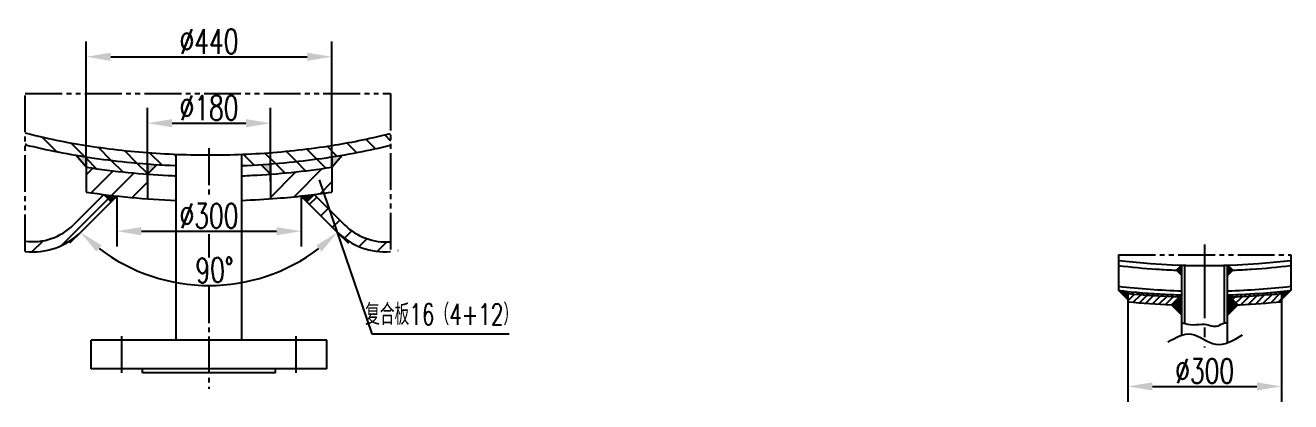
# Model space of a CAD drawing. Header units: millimetres. Extents: x -609 to 19506, y -219 to 17861.
# Drawn here: x 17035 to 19506, y 1815 to 2551 of the extents above; entities that cross this region are included whole.
import ezdxf
from ezdxf.enums import TextEntityAlignment as Align

# ---------------------------------------------------------------- set-up
doc = ezdxf.new("R2010")
doc.units = ezdxf.units.MM
doc.header["$LTSCALE"] = 120
doc.header["$PDMODE"] = 3
for name, pattern in [('CENT2', [0.82, 0.6, -0.07, 0.08, -0.07]), ('CENTER', [1.66, 1.2, -0.15, 0.16, -0.15]), ('PHAN2', [0.97, 0.6, -0.07, 0.08, -0.07, 0.08, -0.07])]:
    doc.linetypes.add(name, pattern=pattern)
for name, color, linetype in [('A', 2, 'Continuous'), ('B', 7, 'Continuous'), ('C', 1, 'CENTER'), ('C2', 1, 'CENT2'), ('D2', 4, 'PHAN2')]:
    doc.layers.add(name, color=color, linetype=linetype)
doc.styles.add('HZ', font='txt', dxfattribs={"width": 0.7, "bigfont": 'hztxt'})
doc.dimstyles.new('ISO-25', dxfattribs={"dimtxt": 2.5, "dimasz": 2.5, "dimexe": 1.25, "dimexo": 0.625, "dimtad": 1, "dimdsep": 46, "dimtxsty": 'Standard', "dimcen": 2.5, "dimadec": 0, "dimazin": 0, "dimtfac": 1, "dimtmove": 0, "dimatfit": 3, "dimfxl": 0, "dimarcsym": 0})
pattern_1 = [(135, (13442.835, 434.267), (-22.45064, -22.45064), [])]
pattern_2 = [(45, (13442.835, 434.267), (-22.45064, 22.45064), [])]

# ---------------------------------------------------------------- blocks, each defined once
blk = doc.blocks.new('*D101')
at = {"layer": 'B', "color": 0, "lineweight": -2}
for p, q in [((17143, 2147.1), (17121.3, 2125.4)), ((17643.9, 2147.1), (17665.6, 2125.4))]:
    blk.add_line(p, q, dxfattribs=at)
blk.add_arc((17393.5, 2397.5), 354.9, 232.7549, 307.2451, dxfattribs=at)
at = {"layer": 'B', "color": 0}
for points in [[(17173.4, 2109), (17183.9, 2121), (17142.5, 2146.6)], [(17603, 2121), (17613.5, 2109), (17644.4, 2146.6)]]:
    blk.add_solid(points, dxfattribs=at)
at = {"layer": 'Defpoints', "color": 0}
for p in [(17213.5, 2217.5), (17573.5, 2217.5), (17143, 2147.1), (17643.9, 2147.1), (17301.6, 2054.7)]:
    blk.add_point(p, dxfattribs=at)
at = {"layer": 'B', "color": 0, "insert": (17404.4, 2072.8), "char_height": 48, "attachment_point": 5, "rotation": 1.9303, "style": 'HZ'}
blk.add_mtext('90°', dxfattribs=at)
blk = doc.blocks.new('*D102')
at = {"layer": 'B', "color": 0, "lineweight": -2}
for p, q in [((17153.5, 2273.8), (17153.5, 2519.8)), ((17633.5, 2273.8), (17633.5, 2519.8)), ((17201.5, 2489.8), (17585.5, 2489.8))]:
    blk.add_line(p, q, dxfattribs=at)
at = {"layer": 'B', "color": 0}
for points in [[(17201.5, 2497.8), (17201.5, 2481.8), (17153.5, 2489.8)], [(17585.5, 2497.8), (17585.5, 2481.8), (17633.5, 2489.8)]]:
    blk.add_solid(points, dxfattribs=at)
at = {"layer": 'Defpoints', "color": 0}
for p in [(17633.5, 2489.8), (17153.5, 2273.8), (17633.5, 2273.8)]:
    blk.add_point(p, dxfattribs=at)
at = {"layer": 'B', "color": 0, "insert": (17393.5, 2519.8), "char_height": 48, "attachment_point": 5, "style": 'HZ'}
blk.add_mtext('%%C440', dxfattribs=at)
blk = doc.blocks.new('*D103')
at = {"layer": 'B', "color": 0, "lineweight": -2}
for p, q in [((17273.5, 2246.2), (17273.5, 2389.9)), ((17513.5, 2246.2), (17513.5, 2389.9)), ((17321.5, 2359.9), (17465.5, 2359.9))]:
    blk.add_line(p, q, dxfattribs=at)
at = {"layer": 'B', "color": 0}
for points in [[(17321.5, 2367.9), (17321.5, 2351.9), (17273.5, 2359.9)], [(17465.5, 2367.9), (17465.5, 2351.9), (17513.5, 2359.9)]]:
    blk.add_solid(points, dxfattribs=at)
at = {"layer": 'Defpoints', "color": 0}
for p in [(17513.5, 2359.9), (17273.5, 2246.2), (17513.5, 2246.2)]:
    blk.add_point(p, dxfattribs=at)
at = {"layer": 'B', "color": 0, "insert": (17393.5, 2389.9), "char_height": 48, "attachment_point": 5, "style": 'HZ'}
blk.add_mtext('%%C180', dxfattribs=at)
blk = doc.blocks.new('*D104')
at = {"layer": 'B', "color": 0, "lineweight": -2}
for p, q in [((17213.5, 2217.5), (17213.5, 2118.7)), ((17573.5, 2217.5), (17573.5, 2118.7)), ((17261.5, 2148.7), (17525.5, 2148.7))]:
    blk.add_line(p, q, dxfattribs=at)
at = {"layer": 'B', "color": 0}
for points in [[(17261.5, 2156.7), (17261.5, 2140.7), (17213.5, 2148.7)], [(17525.5, 2156.7), (17525.5, 2140.7), (17573.5, 2148.7)]]:
    blk.add_solid(points, dxfattribs=at)
at = {"layer": 'Defpoints', "color": 0}
for p in [(17213.5, 2217.5), (17573.5, 2217.5), (17573.5, 2148.7)]:
    blk.add_point(p, dxfattribs=at)
at = {"layer": 'B', "color": 0, "insert": (17393.5, 2178.7), "char_height": 48, "attachment_point": 5, "style": 'HZ'}
blk.add_mtext('%%C300', dxfattribs=at)
blk = doc.blocks.new('*D130')
at = {"layer": 'B', "color": 0, "lineweight": -2}
for p, q in [((19187.9, 2031), (19187.9, 1815.3)), ((19487.9, 2031), (19487.9, 1815.3)), ((19235.9, 1845.3), (19439.9, 1845.3))]:
    blk.add_line(p, q, dxfattribs=at)
at = {"layer": 'B', "color": 0}
for points in [[(19235.9, 1853.3), (19235.9, 1837.3), (19187.9, 1845.3)], [(19439.9, 1853.3), (19439.9, 1837.3), (19487.9, 1845.3)]]:
    blk.add_solid(points, dxfattribs=at)
at = {"layer": 'Defpoints', "color": 0}
for p in [(19187.9, 2031), (19487.9, 2031), (19487.9, 1845.3)]:
    blk.add_point(p, dxfattribs=at)
at = {"layer": 'B', "color": 0, "insert": (19337.9, 1875.3), "char_height": 48, "attachment_point": 5, "style": 'HZ'}
blk.add_mtext('%%C300', dxfattribs=at)

msp = doc.modelspace()

# ---------------------------------------------------------------- hatches: boundary and pattern name
at = {"layer": 'B'}
h = msp.add_hatch(dxfattribs=at)
h.set_pattern_fill('ANSI31', color=256, scale=10, angle=90, style=0)
h.set_pattern_definition(pattern_1)
edge = h.paths.add_edge_path()
edge.add_line((17329.466, 2277.051), (17329.466, 2299.068))
edge.add_spline(control_points=[(17329.466, 2299.068), (17296.644, 2300.394), (17263.989, 2302.74), (17187.493, 2310.686), (17144.028, 2317.177), (17082.692, 2329.267), (17063.686, 2333.451), (17034.752, 2340.818)], knot_values=[1.11687507, 1.11687507, 1.11687507, 1.11687507, 1.24114081, 1.24114081, 1.41179427, 1.41179427, 1.49020458, 1.49020458, 1.49020458, 1.49020458], degree=3, periodic=0)
edge.add_line((17034.752, 2340.818), (17034.752, 2317.875))
edge.add_spline(control_points=[(17034.752, 2317.875), (17055.555, 2312.709), (17076.794, 2307.995), (17145.013, 2294.583), (17193.305, 2287.6), (17271.226, 2280.171), (17300.284, 2278.214), (17329.466, 2277.051)], knot_values=[1.10986935, 1.10986935, 1.10986935, 1.10986935, 1.19614813, 1.19614813, 1.3823501, 1.3823501, 1.49130846, 1.49130846, 1.49130846, 1.49130846], degree=3, periodic=0)
edge = h.paths.add_edge_path()
edge.add_spline(control_points=[(17457.466, 2277.052), (17485.447, 2278.166), (17513.314, 2280.01), (17590.111, 2287.156), (17638.468, 2294.03), (17706.521, 2307.234), (17727.533, 2311.834), (17748.125, 2316.875)], knot_values=[1.65028259, 1.65028259, 1.65028259, 1.65028259, 1.75475403, 1.75475403, 1.940956, 1.940956, 2.02612431, 2.02612431, 2.02612431, 2.02612431], degree=3, periodic=0)
edge.add_line((17748.125, 2316.875), (17748.125, 2339.601))
edge.add_spline(control_points=[(17748.125, 2339.601), (17701.152, 2328.327), (17667.817, 2321.772), (17590.662, 2309.538), (17546.399, 2304.547), (17486.94, 2300.465), (17472.22, 2299.664), (17457.466, 2299.068)], knot_values=[1.65138801, 1.65138801, 1.65138801, 1.65138801, 1.78639049, 1.78639049, 1.95704395, 1.95704395, 2.01290169, 2.01290169, 2.01290169, 2.01290169], degree=3, periodic=0)
edge.add_line((17457.466, 2299.068), (17457.466, 2277.052))
h = msp.add_hatch(color=256, dxfattribs=at)
edge = h.paths.add_edge_path()
edge.add_line((17153.466, 2273.819), (17153.466, 2294.057))
edge.add_spline(control_points=[(17153.466, 2294.057), (17146.759, 2295.102), (17140.078, 2296.192), (17133.427, 2297.325)], knot_values=[1.2423934, 1.2423934, 1.2423934, 1.2423934, 1.26852338, 1.26852338, 1.26852338, 1.26852338], degree=3, periodic=0)
edge.add_line((17133.427, 2297.325), (17153.466, 2273.819))
edge = h.paths.add_edge_path()
edge.add_line((17273.466, 2280.27), (17273.466, 2260.214))
edge.add_line((17273.466, 2260.214), (17292.223, 2278.971))
edge.add_spline(control_points=[(17292.223, 2278.971), (17285.961, 2279.367), (17279.708, 2279.8), (17273.466, 2280.27)], knot_values=[1.42136568, 1.42136568, 1.42136568, 1.42136568, 1.44485586, 1.44485586, 1.44485586, 1.44485586], degree=3, periodic=0)
edge = h.paths.add_edge_path()
edge.add_spline(control_points=[(17513.466, 2280.27), (17507.224, 2279.8), (17500.972, 2279.367), (17494.71, 2278.971)], knot_values=[1.69673501, 1.69673501, 1.69673501, 1.69673501, 1.72022535, 1.72022535, 1.72022535, 1.72022535], degree=3, periodic=0)
edge.add_line((17494.71, 2278.971), (17513.466, 2260.214))
edge.add_line((17513.466, 2260.214), (17513.466, 2280.27))
edge = h.paths.add_edge_path()
edge.add_spline(control_points=[(17653.506, 2297.326), (17646.855, 2296.193), (17640.174, 2295.103), (17633.466, 2294.057)], knot_values=[1.87306818, 1.87306818, 1.87306818, 1.87306818, 1.89919884, 1.89919884, 1.89919884, 1.89919884], degree=3, periodic=0)
edge.add_line((17633.466, 2294.057), (17633.466, 2273.819))
edge.add_line((17633.466, 2273.819), (17653.506, 2297.326))
h = msp.add_hatch(dxfattribs=at)
h.set_pattern_fill('ANSI31', color=256, scale=10, angle=90, style=0)
h.set_pattern_definition(pattern_1)
edge = h.paths.add_edge_path()
edge.add_spline(control_points=[(17153.466, 2273.921), (17195.538, 2267.556), (17234.771, 2263.129), (17273.466, 2260.224)], knot_values=[1.28080424, 1.28080424, 1.28080424, 1.28080424, 1.4233639, 1.4233639, 1.4233639, 1.4233639], degree=3, periodic=0)
edge.add_line((17273.466, 2260.224), (17273.466, 2280.27))
edge.add_spline(control_points=[(17273.466, 2280.27), (17263.099, 2281.05), (17252.761, 2281.931), (17212.411, 2285.778), (17182.685, 2289.501), (17153.466, 2294.057)], knot_values=[1.26852338, 1.26852338, 1.26852338, 1.26852338, 1.30753896, 1.30753896, 1.42136568, 1.42136568, 1.42136568, 1.42136568], degree=3, periodic=0)
edge.add_line((17153.466, 2294.057), (17153.466, 2273.921))
edge = h.paths.add_edge_path()
edge.add_spline(control_points=[(17633.466, 2294.057), (17603.095, 2289.323), (17572.175, 2285.487), (17531.793, 2281.73), (17522.641, 2280.96), (17513.466, 2280.27)], knot_values=[1.72022535, 1.72022535, 1.72022535, 1.72022535, 1.8385395, 1.8385395, 1.87306818, 1.87306818, 1.87306818, 1.87306818], degree=3, periodic=0)
edge.add_line((17513.466, 2280.27), (17513.466, 2260.222))
edge.add_spline(control_points=[(17513.466, 2260.222), (17552.031, 2263.113), (17591.139, 2267.519), (17633.466, 2273.908)], knot_values=[1.71825901, 1.71825901, 1.71825901, 1.71825901, 1.86046989, 1.86046989, 1.86046989, 1.86046989], degree=3, periodic=0)
edge.add_line((17633.466, 2273.908), (17633.466, 2294.057))
h = msp.add_hatch(dxfattribs=at)
h.set_pattern_fill('ANSI31', color=256, scale=10, style=0)
h.set_pattern_definition(pattern_2)
edge = h.paths.add_edge_path()
edge.add_spline(control_points=[(17153.466, 2225.271), (17192.836, 2219.413), (17232.961, 2215.009), (17273.466, 2212.086)], knot_values=[1.28149726, 1.28149726, 1.28149726, 1.28149726, 1.42749883, 1.42749883, 1.42749883, 1.42749883], degree=3, periodic=0)
edge.add_line((17273.466, 2212.086), (17273.466, 2260.224))
edge.add_spline(control_points=[(17273.466, 2260.224), (17234.771, 2263.129), (17195.538, 2267.556), (17153.466, 2273.921)], knot_values=[1.28080424, 1.28080424, 1.28080424, 1.28080424, 1.4233639, 1.4233639, 1.4233639, 1.4233639], degree=3, periodic=0)
edge.add_line((17153.466, 2273.921), (17153.466, 2225.271))
edge = h.paths.add_edge_path()
edge.add_spline(control_points=[(17513.466, 2212.085), (17517.854, 2212.402), (17522.237, 2212.736), (17562.657, 2215.98), (17598.362, 2220.051), (17633.466, 2225.274)], knot_values=[1.71408938, 1.71408938, 1.71408938, 1.71408938, 1.72990426, 1.72990426, 1.86009561, 1.86009561, 1.86009561, 1.86009561], degree=3, periodic=0)
edge.add_line((17633.466, 2225.274), (17633.466, 2273.908))
edge.add_spline(control_points=[(17633.466, 2273.908), (17591.139, 2267.519), (17552.031, 2263.113), (17513.466, 2260.222)], knot_values=[1.71825901, 1.71825901, 1.71825901, 1.71825901, 1.86046989, 1.86046989, 1.86046989, 1.86046989], degree=3, periodic=0)
edge.add_line((17513.466, 2260.222), (17513.466, 2212.085))
h = msp.add_hatch(dxfattribs=at)
h.set_pattern_fill('ANSI31', color=256, scale=10, style=0)
h.set_pattern_definition(pattern_2)
h.paths.add_polyline_path([(17202.301, 2206.367), (17188.159, 2220.509), (17129.165, 2161.515, -0.23284794), (17034.752, 2129.199), (17034.752, 2109.249, 0.22850636), (17143, 2147.066)])
h.paths.add_polyline_path([(17748.125, 2108.851), (17748.125, 2128.008, -0.21466004), (17658.075, 2161.208), (17598.773, 2220.509), (17584.631, 2206.367), (17643.932, 2147.066, 0.22039927)])
h = msp.add_hatch(color=256, dxfattribs=at)
edge = h.paths.add_edge_path()
edge.add_spline(control_points=[(17213.465, 2217.531), (17205.004, 2218.458), (17196.567, 2219.451), (17188.159, 2220.509)], knot_values=[1.32415608, 1.32415608, 1.32415608, 1.32415608, 1.35501488, 1.35501488, 1.35501488, 1.35501488], degree=3, periodic=0)
edge.add_line((17188.159, 2220.509), (17202.301, 2206.367))
edge.add_line((17202.301, 2206.367), (17213.465, 2217.531))
h = msp.add_hatch(color=256, dxfattribs=at)
edge = h.paths.add_edge_path()
edge.add_spline(control_points=[(17573.467, 2217.531), (17581.929, 2218.458), (17590.366, 2219.451), (17598.773, 2220.509)], knot_values=[1.32415608, 1.32415608, 1.32415608, 1.32415608, 1.35501488, 1.35501488, 1.35501488, 1.35501488], degree=3, periodic=0)
edge.add_line((17598.773, 2220.509), (17584.631, 2206.367))
edge.add_line((17584.631, 2206.367), (17573.467, 2217.531))
h = msp.add_hatch(dxfattribs=at)
h.set_pattern_fill('ANSI31', color=256, scale=0.1, angle=90, style=0)
h.set_pattern_definition([(135, (3974.14082, 0), (-0.224506403, -0.224506403), [])])
edge = h.paths.add_edge_path()
edge.add_ellipse((19337.875, 2431.46), major_axis=(-700, 0), ratio=0.5, start_angle=86.275526, end_angle=86.355168, ccw=False)
edge.add_line((19292.404, 2082.199), (19282.744, 2072.54))
edge.add_line((19282.744, 2072.54), (19293.375, 2061.909))
edge.add_line((19293.375, 2061.909), (19293.375, 2082.168))
edge = h.paths.add_edge_path()
edge.add_ellipse((19337.875, 2431.46), major_axis=(-700, 0), ratio=0.5, start_angle=93.644832, end_angle=93.724474, ccw=False)
edge.add_line((19382.375, 2082.168), (19382.375, 2061.909))
edge.add_line((19382.375, 2061.909), (19393.005, 2072.54))
edge.add_line((19393.005, 2072.54), (19383.346, 2082.199))
h = msp.add_hatch(dxfattribs=at)
h.set_pattern_fill('ANSI37', color=256, scale=0.5, angle=90, style=0)
h.set_pattern_definition([(135, (3974.1408, 0), (-1.12253202, -1.12253202), []), (225, (3974.1408, 0), (1.12253202, -1.12253202), [])])
edge = h.paths.add_edge_path()
edge.add_spline(control_points=[(19187.875, 2030.995), (19186.216, 2031.164), (19184.558, 2031.335), (19178.6, 2031.96), (19174.307, 2032.431), (19170.022, 2032.92)], knot_values=[1.34632165, 1.34632165, 1.34632165, 1.34632165, 1.35305435, 1.35305435, 1.37053751, 1.37053751, 1.37053751, 1.37053751], degree=3, periodic=0)
edge.add_line((19170.022, 2032.92), (19187.875, 2015.067))
edge.add_line((19187.875, 2015.067), (19187.875, 2030.995))
h = msp.add_hatch(dxfattribs=at)
h.set_pattern_fill('ANSI31', color=256, scale=2, angle=90, style=0)
h.set_pattern_definition([(135, (3974.141, 0), (-4.490128, -4.490128), [])])
edge = h.paths.add_edge_path()
edge.add_spline(control_points=[(19382.375, 2020.116), (19388.175, 2020.287), (19393.972, 2020.491), (19429.341, 2021.944), (19458.778, 2024.031), (19487.875, 2026.975)], knot_values=[1.62969219, 1.62969219, 1.62969219, 1.62969219, 1.6527498, 1.6527498, 1.7705105, 1.7705105, 1.7705105, 1.7705105], degree=3, periodic=0)
edge.add_line((19487.875, 2026.975), (19487.875, 2031.036))
edge.add_spline(control_points=[(19505.939, 2032.944), (19488.35, 2030.934), (19470.618, 2029.239), (19429.45, 2026.065), (19405.945, 2024.814), (19382.375, 2024.117)], knot_values=[1.62984882, 1.62984882, 1.62984882, 1.62984882, 1.70161656, 1.70161656, 1.79555841, 1.79555841, 1.79555841, 1.79555841], degree=3, periodic=0)
edge.add_line((19382.375, 2024.117), (19382.375, 2020.116))
h.paths.add_polyline_path([(19288.524, 2020.266), (19292.404, 2024.146), (19292.129, 2024.155), (19291.714, 2024.167), (19291.299, 2024.18), (19290.884, 2024.193), (19290.469, 2024.206), (19290.054, 2024.219), (19289.639, 2024.232), (19289.223, 2024.246), (19288.808, 2024.259), (19288.393, 2024.273), (19287.978, 2024.286), (19287.563, 2024.3), (19287.148, 2024.314), (19286.734, 2024.328), (19286.319, 2024.342), (19285.904, 2024.357), (19285.489, 2024.371), (19285.074, 2024.386), (19284.659, 2024.4), (19284.244, 2024.415), (19283.829, 2024.43), (19283.414, 2024.445), (19283, 2024.46), (19282.585, 2024.475), (19282.17, 2024.49), (19281.755, 2024.506), (19281.341, 2024.521), (19280.926, 2024.537), (19280.511, 2024.553), (19280.096, 2024.568), (19279.682, 2024.584), (19279.267, 2024.601), (19278.852, 2024.617), (19278.438, 2024.633), (19278.023, 2024.65), (19277.609, 2024.666), (19277.194, 2024.683), (19276.779, 2024.7), (19276.365, 2024.717), (19275.95, 2024.734), (19275.536, 2024.751), (19275.121, 2024.768), (19274.707, 2024.785), (19274.292, 2024.803), (19273.878, 2024.82), (19273.464, 2024.838), (19273.049, 2024.856), (19272.635, 2024.874), (19272.221, 2024.892), (19271.806, 2024.91), (19271.392, 2024.928), (19270.978, 2024.947), (19270.563, 2024.965), (19270.149, 2024.984), (19269.735, 2025.003), (19269.321, 2025.021), (19268.907, 2025.04), (19268.492, 2025.059), (19268.078, 2025.079), (19267.664, 2025.098), (19267.25, 2025.117), (19266.836, 2025.137), (19266.422, 2025.157), (19266.008, 2025.176), (19265.594, 2025.196), (19265.18, 2025.216), (19264.766, 2025.236), (19264.352, 2025.257), (19263.938, 2025.277), (19263.524, 2025.297), (19263.11, 2025.318), (19262.696, 2025.339), (19262.282, 2025.359), (19261.869, 2025.38), (19261.455, 2025.401), (19261.041, 2025.422), (19260.627, 2025.444), (19260.214, 2025.465), (19259.8, 2025.487), (19259.386, 2025.508), (19258.973, 2025.53), (19258.559, 2025.552), (19258.145, 2025.574), (19257.732, 2025.596), (19257.318, 2025.618), (19256.905, 2025.64), (19256.491, 2025.662), (19256.078, 2025.685), (19255.664, 2025.708), (19255.251, 2025.73), (19254.837, 2025.753), (19254.424, 2025.776), (19254.011, 2025.799), (19253.597, 2025.822), (19253.184, 2025.846), (19252.771, 2025.869), (19252.357, 2025.893), (19251.944, 2025.916), (19251.531, 2025.94), (19251.118, 2025.964), (19250.705, 2025.988), (19250.292, 2026.012), (19249.878, 2026.036), (19249.465, 2026.061), (19249.052, 2026.085), (19248.639, 2026.11), (19248.226, 2026.134), (19247.813, 2026.159), (19247.4, 2026.184), (19246.988, 2026.209), (19246.575, 2026.234), (19246.162, 2026.259), (19245.749, 2026.285), (19245.336, 2026.31), (19244.923, 2026.336), (19244.511, 2026.361), (19244.098, 2026.387), (19243.685, 2026.413), (19243.273, 2026.439), (19242.86, 2026.465), (19242.447, 2026.492), (19242.035, 2026.518), (19241.622, 2026.544), (19241.21, 2026.571), (19240.797, 2026.598), (19240.385, 2026.625), (19239.972, 2026.652), (19239.56, 2026.679), (19239.147, 2026.706), (19238.735, 2026.733), (19238.323, 2026.761), (19237.911, 2026.788), (19237.498, 2026.816), (19237.086, 2026.843), (19236.674, 2026.871), (19236.262, 2026.899), (19235.85, 2026.927), (19235.437, 2026.956), (19235.025, 2026.984), (19234.613, 2027.012), (19234.201, 2027.041), (19233.789, 2027.069), (19233.377, 2027.098), (19232.966, 2027.127), (19232.554, 2027.156), (19232.142, 2027.185), (19231.73, 2027.214), (19231.318, 2027.244), (19230.906, 2027.273), (19230.495, 2027.303), (19230.083, 2027.332), (19229.671, 2027.362), (19229.26, 2027.392), (19228.848, 2027.422), (19228.437, 2027.452), (19228.025, 2027.482), (19227.614, 2027.513), (19227.202, 2027.543), (19226.791, 2027.574), (19226.379, 2027.605), (19225.968, 2027.635), (19225.557, 2027.666), (19225.145, 2027.697), (19224.734, 2027.729), (19224.323, 2027.76), (19223.912, 2027.791), (19223.5, 2027.823), (19223.089, 2027.854), (19222.678, 2027.886), (19222.267, 2027.918), (19221.856, 2027.95), (19221.445, 2027.982), (19221.034, 2028.014), (19220.623, 2028.046), (19220.212, 2028.079), (19219.802, 2028.111), (19219.391, 2028.144), (19218.98, 2028.177), (19218.569, 2028.209), (19218.159, 2028.242), (19217.748, 2028.275), (19217.337, 2028.309), (19216.927, 2028.342), (19216.516, 2028.375), (19216.106, 2028.409), (19215.695, 2028.442), (19215.285, 2028.476), (19214.874, 2028.51), (19214.464, 2028.544), (19214.053, 2028.578), (19213.643, 2028.612), (19213.233, 2028.647), (19212.823, 2028.681), (19212.412, 2028.716), (19212.002, 2028.75), (19211.592, 2028.785), (19211.182, 2028.82), (19210.772, 2028.855), (19210.362, 2028.89), (19209.952, 2028.925), (19209.542, 2028.961), (19209.132, 2028.996), (19208.723, 2029.032), (19208.313, 2029.067), (19207.903, 2029.103), (19207.493, 2029.139), (19207.084, 2029.175), (19206.674, 2029.211), (19206.264, 2029.247), (19205.855, 2029.284), (19205.445, 2029.32), (19205.036, 2029.357), (19204.626, 2029.394), (19204.217, 2029.43), (19203.807, 2029.467), (19203.398, 2029.504), (19202.989, 2029.541), (19202.58, 2029.579), (19202.17, 2029.616), (19201.761, 2029.654), (19201.352, 2029.691), (19200.943, 2029.729), (19200.534, 2029.767), (19200.125, 2029.805), (19199.716, 2029.843), (19199.307, 2029.881), (19198.898, 2029.919), (19198.489, 2029.958), (19198.081, 2029.996), (19197.672, 2030.035), (19197.263, 2030.073), (19196.854, 2030.112), (19196.446, 2030.151), (19196.037, 2030.19), (19195.629, 2030.229), (19195.22, 2030.269), (19194.812, 2030.308), (19194.403, 2030.348), (19193.995, 2030.387), (19193.587, 2030.427), (19193.178, 2030.467), (19192.77, 2030.507), (19192.362, 2030.547), (19191.954, 2030.587), (19191.546, 2030.627), (19191.138, 2030.668), (19190.73, 2030.708), (19190.322, 2030.749), (19189.914, 2030.79), (19189.506, 2030.831), (19189.098, 2030.872), (19188.69, 2030.913), (19188.282, 2030.954), (19187.875, 2030.995), (19187.875, 2026.975), (19188.282, 2026.934), (19188.69, 2026.892), (19189.098, 2026.851), (19189.506, 2026.811), (19189.914, 2026.77), (19190.322, 2026.729), (19190.73, 2026.689), (19191.138, 2026.648), (19191.546, 2026.608), (19191.954, 2026.568), (19192.362, 2026.528), (19192.771, 2026.488), (19193.179, 2026.448), (19193.587, 2026.408), (19193.996, 2026.368), (19194.404, 2026.329), (19194.812, 2026.29), (19195.221, 2026.25), (19195.63, 2026.211), (19196.038, 2026.172), (19196.447, 2026.133), (19196.855, 2026.094), (19197.264, 2026.055), (19197.673, 2026.017), (19198.082, 2025.978), (19198.49, 2025.94), (19198.899, 2025.902), (19199.308, 2025.863), (19199.717, 2025.825), (19200.126, 2025.787), (19200.535, 2025.75), (19200.944, 2025.712), (19201.353, 2025.674), (19201.763, 2025.637), (19202.172, 2025.599), (19202.581, 2025.562), (19202.99, 2025.525), (19203.4, 2025.488), (19203.809, 2025.451), (19204.218, 2025.414), (19204.628, 2025.377), (19205.037, 2025.341), (19205.447, 2025.304), (19205.856, 2025.268), (19206.266, 2025.232), (19206.676, 2025.196), (19207.085, 2025.16), (19207.495, 2025.124), (19207.905, 2025.088), (19208.315, 2025.052), (19208.724, 2025.017), (19209.134, 2024.981), (19209.544, 2024.946), (19209.954, 2024.911), (19210.364, 2024.875), (19210.774, 2024.84), (19211.184, 2024.806), (19211.594, 2024.771), (19212.005, 2024.736), (19212.415, 2024.701), (19212.825, 2024.667), (19213.235, 2024.633), (19213.645, 2024.598), (19214.056, 2024.564), (19214.466, 2024.53), (19214.877, 2024.496), (19215.287, 2024.463), (19215.697, 2024.429), (19216.108, 2024.395), (19216.518, 2024.362), (19216.929, 2024.329), (19217.34, 2024.295), (19217.75, 2024.262), (19218.161, 2024.229), (19218.572, 2024.197), (19218.982, 2024.164), (19219.393, 2024.131), (19219.804, 2024.099), (19220.215, 2024.066), (19220.626, 2024.034), (19221.037, 2024.002), (19221.448, 2023.97), (19221.859, 2023.938), (19222.27, 2023.906), (19222.681, 2023.874), (19223.092, 2023.842), (19223.503, 2023.811), (19223.914, 2023.779), (19224.325, 2023.748), (19224.737, 2023.717), (19225.148, 2023.686), (19225.559, 2023.655), (19225.971, 2023.624), (19226.382, 2023.593), (19226.793, 2023.563), (19227.205, 2023.532), (19227.616, 2023.502), (19228.028, 2023.472), (19228.439, 2023.442), (19228.851, 2023.411), (19229.263, 2023.382), (19229.674, 2023.352), (19230.086, 2023.322), (19230.497, 2023.292), (19230.909, 2023.263), (19231.321, 2023.234), (19231.733, 2023.204), (19232.145, 2023.175), (19232.556, 2023.146), (19232.968, 2023.117), (19233.38, 2023.088), (19233.792, 2023.06), (19234.204, 2023.031), (19234.616, 2023.003), (19235.028, 2022.974), (19235.44, 2022.946), (19235.852, 2022.918), (19236.265, 2022.89), (19236.677, 2022.862), (19237.089, 2022.834), (19237.501, 2022.807), (19237.913, 2022.779), (19238.326, 2022.752), (19238.738, 2022.724), (19239.15, 2022.697), (19239.563, 2022.67), (19239.975, 2022.643), (19240.388, 2022.616), (19240.8, 2022.589), (19241.212, 2022.563), (19241.625, 2022.536), (19242.038, 2022.51), (19242.45, 2022.483), (19242.863, 2022.457), (19243.275, 2022.431), (19243.688, 2022.405), (19244.101, 2022.379), (19244.513, 2022.354), (19244.926, 2022.328), (19245.339, 2022.303), (19245.752, 2022.277), (19246.164, 2022.252), (19246.577, 2022.227), (19246.99, 2022.202), (19247.403, 2022.177), (19247.816, 2022.152), (19248.229, 2022.127), (19248.642, 2022.102), (19249.055, 2022.078), (19249.468, 2022.054), (19249.881, 2022.029), (19250.294, 2022.005), (19250.707, 2021.981), (19251.12, 2021.957), (19251.534, 2021.933), (19251.947, 2021.91), (19252.36, 2021.886), (19252.773, 2021.863), (19253.187, 2021.839), (19253.6, 2021.816), (19254.013, 2021.793), (19254.427, 2021.77), (19254.84, 2021.747), (19255.253, 2021.724), (19255.667, 2021.702), (19256.08, 2021.679), (19256.494, 2021.657), (19256.907, 2021.634), (19257.321, 2021.612), (19257.734, 2021.59), (19258.148, 2021.568), (19258.561, 2021.546), (19258.975, 2021.524), (19259.389, 2021.503), (19259.802, 2021.481), (19260.216, 2021.46), (19260.63, 2021.438), (19261.043, 2021.417), (19261.457, 2021.396), (19261.871, 2021.375), (19262.285, 2021.354), (19262.698, 2021.334), (19263.112, 2021.313), (19263.526, 2021.292), (19263.94, 2021.272), (19264.354, 2021.252), (19264.768, 2021.232), (19265.182, 2021.212), (19265.596, 2021.192), (19266.01, 2021.172), (19266.424, 2021.152), (19266.838, 2021.132), (19267.252, 2021.113), (19267.666, 2021.094), (19268.08, 2021.074), (19268.494, 2021.055), (19268.908, 2021.036), (19269.322, 2021.017), (19269.737, 2020.998), (19270.151, 2020.98), (19270.565, 2020.961), (19270.979, 2020.943), (19271.394, 2020.924), (19271.808, 2020.906), (19272.222, 2020.888), (19272.636, 2020.87), (19273.051, 2020.852), (19273.465, 2020.834), (19273.88, 2020.817), (19274.294, 2020.799), (19274.708, 2020.782), (19275.123, 2020.764), (19275.537, 2020.747), (19275.952, 2020.73), (19276.366, 2020.713), (19276.781, 2020.696), (19277.195, 2020.68), (19277.61, 2020.663), (19278.024, 2020.646), (19278.439, 2020.63), (19278.854, 2020.614), (19279.268, 2020.598), (19279.683, 2020.581), (19280.097, 2020.565), (19280.512, 2020.55), (19280.927, 2020.534), (19281.341, 2020.518), (19281.756, 2020.503), (19282.171, 2020.487), (19282.586, 2020.472), (19283, 2020.457), (19283.415, 2020.442), (19283.83, 2020.427), (19284.245, 2020.412), (19284.66, 2020.398), (19285.075, 2020.383), (19285.489, 2020.369), (19285.904, 2020.354), (19286.319, 2020.34), (19286.734, 2020.326), (19287.149, 2020.312), (19287.564, 2020.298), (19287.979, 2020.284), (19288.394, 2020.271)])
h = msp.add_hatch(dxfattribs=at)
h.set_pattern_fill('ANSI31', color=256, scale=3, style=0)
h.set_pattern_definition([(45, (3974.141, 0), (-6.735192, 6.735192), [])])
edge = h.paths.add_edge_path()
edge.add_spline(control_points=[(19487.875, 2026.975), (19458.778, 2024.031), (19429.341, 2021.944), (19393.972, 2020.491), (19388.175, 2020.287), (19382.375, 2020.116)], knot_values=[1.62969219, 1.62969219, 1.62969219, 1.62969219, 1.74745289, 1.74745289, 1.7705105, 1.7705105, 1.7705105, 1.7705105], degree=3, periodic=0)
edge.add_line((19382.375, 2020.116), (19382.375, 2004.109))
edge.add_spline(control_points=[(19382.375, 2004.109), (19390.585, 2004.348), (19398.788, 2004.654), (19434.121, 2006.259), (19461.135, 2008.218), (19487.875, 2010.894)], knot_values=[1.62907398, 1.62907398, 1.62907398, 1.62907398, 1.6613664, 1.6613664, 1.7683613, 1.7683613, 1.7683613, 1.7683613], degree=3, periodic=0)
edge.add_line((19487.875, 2010.894), (19487.875, 2026.975))
h.paths.add_polyline_path([(19273.093, 2004.836), (19288.524, 2020.266), (19288.394, 2020.271), (19287.979, 2020.284), (19287.564, 2020.298), (19287.149, 2020.312), (19286.734, 2020.326), (19286.319, 2020.34), (19285.904, 2020.354), (19285.489, 2020.369), (19285.075, 2020.383), (19284.66, 2020.398), (19284.245, 2020.412), (19283.83, 2020.427), (19283.415, 2020.442), (19283, 2020.457), (19282.586, 2020.472), (19282.171, 2020.487), (19281.756, 2020.503), (19281.341, 2020.518), (19280.927, 2020.534), (19280.512, 2020.55), (19280.097, 2020.565), (19279.683, 2020.581), (19279.268, 2020.598), (19278.854, 2020.614), (19278.439, 2020.63), (19278.024, 2020.646), (19277.61, 2020.663), (19277.195, 2020.68), (19276.781, 2020.696), (19276.366, 2020.713), (19275.952, 2020.73), (19275.537, 2020.747), (19275.123, 2020.764), (19274.708, 2020.782), (19274.294, 2020.799), (19273.88, 2020.817), (19273.465, 2020.834), (19273.051, 2020.852), (19272.636, 2020.87), (19272.222, 2020.888), (19271.808, 2020.906), (19271.394, 2020.924), (19270.979, 2020.943), (19270.565, 2020.961), (19270.151, 2020.98), (19269.737, 2020.998), (19269.322, 2021.017), (19268.908, 2021.036), (19268.494, 2021.055), (19268.08, 2021.074), (19267.666, 2021.094), (19267.252, 2021.113), (19266.838, 2021.132), (19266.424, 2021.152), (19266.01, 2021.172), (19265.596, 2021.192), (19265.182, 2021.212), (19264.768, 2021.232), (19264.354, 2021.252), (19263.94, 2021.272), (19263.526, 2021.292), (19263.112, 2021.313), (19262.698, 2021.334), (19262.285, 2021.354), (19261.871, 2021.375), (19261.457, 2021.396), (19261.043, 2021.417), (19260.63, 2021.438), (19260.216, 2021.46), (19259.802, 2021.481), (19259.389, 2021.503), (19258.975, 2021.524), (19258.561, 2021.546), (19258.148, 2021.568), (19257.734, 2021.59), (19257.321, 2021.612), (19256.907, 2021.634), (19256.494, 2021.657), (19256.08, 2021.679), (19255.667, 2021.702), (19255.253, 2021.724), (19254.84, 2021.747), (19254.427, 2021.77), (19254.013, 2021.793), (19253.6, 2021.816), (19253.187, 2021.839), (19252.773, 2021.863), (19252.36, 2021.886), (19251.947, 2021.91), (19251.534, 2021.933), (19251.12, 2021.957), (19250.707, 2021.981), (19250.294, 2022.005), (19249.881, 2022.029), (19249.468, 2022.054), (19249.055, 2022.078), (19248.642, 2022.102), (19248.229, 2022.127), (19247.816, 2022.152), (19247.403, 2022.177), (19246.99, 2022.202), (19246.577, 2022.227), (19246.164, 2022.252), (19245.752, 2022.277), (19245.339, 2022.303), (19244.926, 2022.328), (19244.513, 2022.354), (19244.101, 2022.379), (19243.688, 2022.405), (19243.275, 2022.431), (19242.863, 2022.457), (19242.45, 2022.483), (19242.038, 2022.51), (19241.625, 2022.536), (19241.212, 2022.563), (19240.8, 2022.589), (19240.388, 2022.616), (19239.975, 2022.643), (19239.563, 2022.67), (19239.15, 2022.697), (19238.738, 2022.724), (19238.326, 2022.752), (19237.913, 2022.779), (19237.501, 2022.807), (19237.089, 2022.834), (19236.677, 2022.862), (19236.265, 2022.89), (19235.852, 2022.918), (19235.44, 2022.946), (19235.028, 2022.974), (19234.616, 2023.003), (19234.204, 2023.031), (19233.792, 2023.06), (19233.38, 2023.088), (19232.968, 2023.117), (19232.556, 2023.146), (19232.145, 2023.175), (19231.733, 2023.204), (19231.321, 2023.234), (19230.909, 2023.263), (19230.497, 2023.292), (19230.086, 2023.322), (19229.674, 2023.352), (19229.263, 2023.382), (19228.851, 2023.411), (19228.439, 2023.442), (19228.028, 2023.472), (19227.616, 2023.502), (19227.205, 2023.532), (19226.793, 2023.563), (19226.382, 2023.593), (19225.971, 2023.624), (19225.559, 2023.655), (19225.148, 2023.686), (19224.737, 2023.717), (19224.325, 2023.748), (19223.914, 2023.779), (19223.503, 2023.811), (19223.092, 2023.842), (19222.681, 2023.874), (19222.27, 2023.906), (19221.859, 2023.938), (19221.448, 2023.97), (19221.037, 2024.002), (19220.626, 2024.034), (19220.215, 2024.066), (19219.804, 2024.099), (19219.393, 2024.131), (19218.982, 2024.164), (19218.572, 2024.197), (19218.161, 2024.229), (19217.75, 2024.262), (19217.34, 2024.295), (19216.929, 2024.329), (19216.518, 2024.362), (19216.108, 2024.395), (19215.697, 2024.429), (19215.287, 2024.463), (19214.877, 2024.496), (19214.466, 2024.53), (19214.056, 2024.564), (19213.645, 2024.598), (19213.235, 2024.633), (19212.825, 2024.667), (19212.415, 2024.701), (19212.005, 2024.736), (19211.594, 2024.771), (19211.184, 2024.806), (19210.774, 2024.84), (19210.364, 2024.875), (19209.954, 2024.911), (19209.544, 2024.946), (19209.134, 2024.981), (19208.724, 2025.017), (19208.315, 2025.052), (19207.905, 2025.088), (19207.495, 2025.124), (19207.085, 2025.16), (19206.676, 2025.196), (19206.266, 2025.232), (19205.856, 2025.268), (19205.447, 2025.304), (19205.037, 2025.341), (19204.628, 2025.377), (19204.218, 2025.414), (19203.809, 2025.451), (19203.4, 2025.488), (19202.99, 2025.525), (19202.581, 2025.562), (19202.172, 2025.599), (19201.763, 2025.637), (19201.353, 2025.674), (19200.944, 2025.712), (19200.535, 2025.75), (19200.126, 2025.787), (19199.717, 2025.825), (19199.308, 2025.863), (19198.899, 2025.902), (19198.49, 2025.94), (19198.082, 2025.978), (19197.673, 2026.017), (19197.264, 2026.055), (19196.855, 2026.094), (19196.447, 2026.133), (19196.038, 2026.172), (19195.63, 2026.211), (19195.221, 2026.25), (19194.812, 2026.29), (19194.404, 2026.329), (19193.996, 2026.368), (19193.587, 2026.408), (19193.179, 2026.448), (19192.771, 2026.488), (19192.362, 2026.528), (19191.954, 2026.568), (19191.546, 2026.608), (19191.138, 2026.648), (19190.73, 2026.689), (19190.322, 2026.729), (19189.914, 2026.77), (19189.506, 2026.811), (19189.098, 2026.851), (19188.69, 2026.892), (19188.282, 2026.934), (19187.875, 2026.975), (19187.875, 2010.894), (19188.283, 2010.853), (19188.691, 2010.813), (19189.099, 2010.772), (19189.507, 2010.732), (19189.915, 2010.691), (19190.323, 2010.651), (19190.731, 2010.611), (19191.139, 2010.571), (19191.548, 2010.531), (19191.956, 2010.491), (19192.364, 2010.452), (19192.773, 2010.412), (19193.181, 2010.373), (19193.59, 2010.333), (19193.998, 2010.294), (19194.407, 2010.255), (19194.816, 2010.216), (19195.224, 2010.177), (19195.633, 2010.138), (19196.042, 2010.1), (19196.451, 2010.061), (19196.859, 2010.023), (19197.268, 2009.984), (19197.677, 2009.946), (19198.086, 2009.908), (19198.495, 2009.87), (19198.904, 2009.832), (19199.313, 2009.794), (19199.722, 2009.757), (19200.131, 2009.719), (19200.541, 2009.682), (19200.95, 2009.644), (19201.359, 2009.607), (19201.768, 2009.57), (19202.178, 2009.533), (19202.587, 2009.496), (19202.996, 2009.46), (19203.406, 2009.423), (19203.815, 2009.386), (19204.225, 2009.35), (19204.634, 2009.314), (19205.044, 2009.277), (19205.454, 2009.241), (19205.863, 2009.205), (19206.273, 2009.169), (19206.683, 2009.134), (19207.093, 2009.098), (19207.502, 2009.063), (19207.912, 2009.027), (19208.322, 2008.992), (19208.732, 2008.957), (19209.142, 2008.922), (19209.552, 2008.887), (19209.962, 2008.852), (19210.372, 2008.817), (19210.782, 2008.782), (19211.193, 2008.748), (19211.603, 2008.713), (19212.013, 2008.679), (19212.423, 2008.645), (19212.833, 2008.611), (19213.244, 2008.577), (19213.654, 2008.543), (19214.065, 2008.509), (19214.475, 2008.476), (19214.886, 2008.442), (19215.296, 2008.409), (19215.707, 2008.375), (19216.117, 2008.342), (19216.528, 2008.309), (19216.938, 2008.276), (19217.349, 2008.243), (19217.76, 2008.21), (19218.171, 2008.178), (19218.581, 2008.145), (19218.992, 2008.113), (19219.403, 2008.081), (19219.814, 2008.048), (19220.225, 2008.016), (19220.636, 2007.984), (19221.047, 2007.953), (19221.458, 2007.921), (19221.869, 2007.889), (19222.28, 2007.858), (19222.691, 2007.826), (19223.102, 2007.795), (19223.513, 2007.764), (19223.924, 2007.733), (19224.336, 2007.702), (19224.747, 2007.671), (19225.158, 2007.64), (19225.57, 2007.61), (19225.981, 2007.579), (19226.392, 2007.549), (19226.804, 2007.518), (19227.215, 2007.488), (19227.627, 2007.458), (19228.038, 2007.428), (19228.45, 2007.398), (19228.862, 2007.369), (19229.273, 2007.339), (19229.685, 2007.31), (19230.096, 2007.28), (19230.508, 2007.251), (19230.92, 2007.222), (19231.332, 2007.193), (19231.743, 2007.164), (19232.155, 2007.135), (19232.567, 2007.106), (19232.979, 2007.078), (19233.391, 2007.049), (19233.803, 2007.021), (19234.215, 2006.993), (19234.627, 2006.964), (19235.039, 2006.936), (19235.451, 2006.908), (19235.863, 2006.881), (19236.275, 2006.853), (19236.687, 2006.825), (19237.1, 2006.798), (19237.512, 2006.77), (19237.924, 2006.743), (19238.336, 2006.716), (19238.749, 2006.689), (19239.161, 2006.662), (19239.573, 2006.635), (19239.986, 2006.609), (19240.398, 2006.582), (19240.811, 2006.556), (19241.223, 2006.529), (19241.636, 2006.503), (19242.048, 2006.477), (19242.461, 2006.451), (19242.873, 2006.425), (19243.286, 2006.399), (19243.698, 2006.373), (19244.111, 2006.348), (19244.524, 2006.322), (19244.936, 2006.297), (19245.349, 2006.272), (19245.762, 2006.247), (19246.175, 2006.222), (19246.588, 2006.197), (19247, 2006.172), (19247.413, 2006.147), (19247.826, 2006.123), (19248.239, 2006.098), (19248.652, 2006.074), (19249.065, 2006.05), (19249.478, 2006.026), (19249.891, 2006.002), (19250.304, 2005.978), (19250.717, 2005.954), (19251.13, 2005.93), (19251.543, 2005.907), (19251.956, 2005.883), (19252.37, 2005.86), (19252.783, 2005.837), (19253.196, 2005.814), (19253.609, 2005.791), (19254.023, 2005.768), (19254.436, 2005.745), (19254.849, 2005.722), (19255.262, 2005.7), (19255.676, 2005.677), (19256.089, 2005.655), (19256.503, 2005.633), (19256.916, 2005.611), (19257.33, 2005.589), (19257.743, 2005.567), (19258.156, 2005.545), (19258.57, 2005.524), (19258.984, 2005.502), (19259.397, 2005.481), (19259.811, 2005.459), (19260.224, 2005.438), (19260.638, 2005.417), (19261.052, 2005.396), (19261.465, 2005.375), (19261.879, 2005.355), (19262.293, 2005.334), (19262.706, 2005.313), (19263.12, 2005.293), (19263.534, 2005.273), (19263.948, 2005.253), (19264.362, 2005.233), (19264.775, 2005.213), (19265.189, 2005.193), (19265.603, 2005.173), (19266.017, 2005.153), (19266.431, 2005.134), (19266.845, 2005.115), (19267.259, 2005.095), (19267.673, 2005.076), (19268.087, 2005.057), (19268.501, 2005.038), (19268.915, 2005.019), (19269.329, 2005.001), (19269.743, 2004.982), (19270.157, 2004.963), (19270.571, 2004.945), (19270.986, 2004.927), (19271.4, 2004.909), (19271.814, 2004.891), (19272.228, 2004.873), (19272.642, 2004.855), (19273.057, 2004.837)])
h = msp.add_hatch(dxfattribs=at)
h.set_pattern_fill('ANSI37', color=256, scale=0.5, angle=90, style=0)
h.set_pattern_definition([(45, (34701.6084, 0), (1.12253202, -1.12253202), []), (315, (34701.6084, 0), (-1.12253202, -1.12253202), [])])
edge = h.paths.add_edge_path()
edge.add_spline(control_points=[(19487.875, 2030.995), (19489.533, 2031.164), (19491.191, 2031.335), (19497.149, 2031.96), (19501.442, 2032.431), (19505.728, 2032.92)], knot_values=[1.34632165, 1.34632165, 1.34632165, 1.34632165, 1.35305435, 1.35305435, 1.37053751, 1.37053751, 1.37053751, 1.37053751], degree=3, periodic=0)
edge.add_line((19505.728, 2032.92), (19487.875, 2015.067))
edge.add_line((19487.875, 2015.067), (19487.875, 2030.995))
h = msp.add_hatch(dxfattribs=at)
h.set_pattern_fill('ANSI37', color=256, scale=0.1, angle=90, style=0)
h.set_pattern_definition([(135, (3974.14082, 0), (-0.224506403, -0.224506403), []), (225, (3974.14082, 0), (0.224506403, -0.224506403), [])])
edge = h.paths.add_edge_path()
edge.add_line((19273.093, 2004.836), (19293.375, 1984.554))
edge.add_line((19293.375, 1984.554), (19293.375, 2024.117))
edge.add_spline(control_points=[(19293.375, 2024.117), (19293.051, 2024.127), (19292.727, 2024.136), (19292.404, 2024.146)], knot_values=[1.51045379, 1.51045379, 1.51045379, 1.51045379, 1.51174384, 1.51174384, 1.51174384, 1.51174384], degree=3, periodic=0)
edge.add_line((19292.404, 2024.146), (19273.093, 2004.836))
h = msp.add_hatch(dxfattribs=at)
h.set_pattern_fill('ANSI37', color=256, scale=0.1, angle=90, style=0)
h.set_pattern_definition([(45, (34701.6084, 1e-09), (0.224506403, -0.224506403), []), (315, (34701.6084, 1e-09), (-0.224506403, -0.224506403), [])])
edge = h.paths.add_edge_path()
edge.add_spline(control_points=[(19382.375, 2024.117), (19382.698, 2024.127), (19383.022, 2024.136), (19383.346, 2024.146)], knot_values=[1.51045379, 1.51045379, 1.51045379, 1.51045379, 1.51174384, 1.51174384, 1.51174384, 1.51174384], degree=3, periodic=0)
edge.add_line((19383.346, 2024.146), (19402.656, 2004.836))
edge.add_line((19402.656, 2004.836), (19382.375, 1984.554))
edge.add_line((19382.375, 1984.554), (19382.375, 2024.117))

# ---------------------------------------------------------------- linework, layer by layer
at = {"layer": 'A'}
for p, q in [((17329.466, 1935.78), (17329.466, 2299.068)), ((17457.466, 1935.78), (17457.466, 2299.068)), ((17153.466, 2273.819), (17133.427, 2297.325)), ((17153.466, 2294.057), (17153.466, 2225.271)), ((17273.466, 2280.27), (17273.466, 2212.085)), ((17513.466, 2280.27), (17513.466, 2212.085)), ((17633.466, 2273.819), (17653.506, 2297.326)), ((17633.466, 2294.057), (17633.466, 2225.273)), ((17393.466, 2271.78), (17393.517, 2271.78)), ((17188.159, 2220.509), (17128.858, 2161.208)), ((17213.466, 2217.532), (17143, 2147.066)), ((17188.159, 2220.509), (17202.301, 2206.367)), ((17573.466, 2217.532), (17643.932, 2147.066)), ((17598.773, 2220.509), (17584.631, 2206.367)), ((17598.771, 2220.511), (17658.075, 2161.208)), ((19293.375, 1945.372), (19293.375, 2082.168)), ((19299.375, 1967.905), (19299.375, 2081.99)), ((19376.375, 1969.29), (19376.375, 2081.99)), ((19382.375, 1930.589), (19382.375, 2082.168)), ((19187.875, 2030.995), (19187.875, 2010.894)), ((19487.875, 2030.995), (19487.875, 2010.894)), ((17623.466, 1935.78), (17163.466, 1935.78)), ((17163.466, 1879.78), (17163.466, 1935.78)), ((17623.466, 1879.78), (17623.466, 1935.78)), ((17623.466, 1879.78), (17163.466, 1879.78)), ((17263.466, 1871.78), (17263.466, 1879.78)), ((17523.466, 1871.78), (17523.466, 1879.78)), ((17523.466, 1871.78), (17263.466, 1871.78))]:
    msp.add_line(p, q, dxfattribs=at)
for centre, radius, start, end in [((17049.144, 2241.229), 112.951, 262.679581, 314.88984), ((17739.984, 2244.651), 116.927, 225.531588, 273.992633), ((17049.662, 2240.404), 132, 263.514166, 315), ((17737.27, 2240.404), 132, 225, 274.716949), ((17737.27, 2240.404), 132, 280.815858, 281.160223)]:
    msp.add_arc(centre, radius, start, end, dxfattribs=at)
for centre, major_axis, start_param, end_param in [((19337.875, 2431.46), (-700, 0), 1.32833581, 1.81325685), ((19337.875, 2406.46), (-750, 0), 1.34479147, 1.51142812), ((19337.875, 2406.46), (-750, 0), 1.63016453, 1.79680118)]:
    msp.add_ellipse(centre, major_axis=major_axis, ratio=0.5, start_param=start_param, end_param=end_param, dxfattribs=at)
for points, knots in [([(17034.752, 2340.818), (17063.686, 2333.451), (17082.692, 2329.267), (17144.028, 2317.177), (17187.493, 2310.686), (17276.022, 2301.49), (17321.083, 2298.783), (17411.476, 2297.237), (17456.806, 2298.397), (17546.399, 2304.547), (17590.662, 2309.538), (17667.817, 2321.772), (17701.152, 2328.327), (17748.125, 2339.601)], [1.116875072, 1.116875072, 1.116875072, 1.116875072, 1.195285384, 1.195285384, 1.365938841, 1.365938841, 1.536592298, 1.536592298, 1.707245754, 1.707245754, 1.877899211, 1.877899211, 2.012901686, 2.012901686, 2.012901686, 2.012901686]), ([(17034.752, 2317.875), (17055.555, 2312.709), (17076.794, 2307.995), (17145.013, 2294.583), (17193.305, 2287.6), (17271.226, 2280.171), (17300.284, 2278.214), (17329.466, 2277.051)], [1.109869352, 1.109869352, 1.109869352, 1.109869352, 1.196148132, 1.196148132, 1.382350099, 1.382350099, 1.491308456, 1.491308456, 1.491308456, 1.491308456]), ([(17457.466, 2277.052), (17485.447, 2278.166), (17513.314, 2280.01), (17590.111, 2287.156), (17638.468, 2294.03), (17706.521, 2307.234), (17727.533, 2311.834), (17748.125, 2316.875)], [1.65028259, 1.65028259, 1.65028259, 1.65028259, 1.754754034, 1.754754034, 1.940956001, 1.940956001, 2.026124308, 2.026124308, 2.026124308, 2.026124308]), ([(17153.466, 2273.921), (17210.143, 2265.347), (17261.67, 2260.288), (17318.93, 2257.474), (17324.196, 2257.242), (17329.466, 2257.034)], [1.280804244, 1.280804244, 1.280804244, 1.280804244, 1.472856165, 1.472856165, 1.492287882, 1.492287882, 1.492287882, 1.492287882]), ([(17457.466, 2257.035), (17464.363, 2257.306), (17471.253, 2257.621), (17528.394, 2260.601), (17578.185, 2265.564), (17633.466, 2273.908)], [1.64930478, 1.64930478, 1.64930478, 1.64930478, 1.674735503, 1.674735503, 1.860469889, 1.860469889, 1.860469889, 1.860469889]), ([(17457.466, 2209), (17480.605, 2209.884), (17503.678, 2211.246), (17562.657, 2215.98), (17598.362, 2220.051), (17633.466, 2225.274)], [1.647050695, 1.647050695, 1.647050695, 1.647050695, 1.72990426, 1.72990426, 1.860095613, 1.860095613, 1.860095613, 1.860095613]), ([(19169.81, 2081.622), (19194.252, 2078.623), (19219.009, 2076.279), (19256.836, 2073.736), (19269.776, 2073.048), (19282.744, 2072.54)], [1.330127756, 1.330127756, 1.330127756, 1.330127756, 1.437168847, 1.437168847, 1.492518327, 1.492518327, 1.492518327, 1.492518327]), ([(19393.005, 2072.54), (19405.472, 2073.029), (19417.913, 2073.683), (19455.75, 2076.185), (19481.009, 2078.563), (19505.939, 2081.622)], [1.649074332, 1.649074332, 1.649074332, 1.649074332, 1.702284177, 1.702284177, 1.811464889, 1.811464889, 1.811464889, 1.811464889]), ([(19169.81, 2032.944), (19174.166, 2032.446), (19178.53, 2031.968), (19212.425, 2028.409), (19242.315, 2026.196), (19279.358, 2024.581), (19286.364, 2024.324), (19293.375, 2024.117)], [1.346034313, 1.346034313, 1.346034313, 1.346034313, 1.36380481, 1.36380481, 1.483800098, 1.483800098, 1.511743844, 1.511743844, 1.511743844, 1.511743844]), ([(19187.875, 2026.975), (19219.907, 2023.733), (19252.352, 2021.531), (19286.136, 2020.346), (19287.33, 2020.305), (19288.524, 2020.266)], [1.371082402, 1.371082402, 1.371082402, 1.371082402, 1.500724591, 1.500724591, 1.505471657, 1.505471657, 1.505471657, 1.505471657]), ([(19382.375, 2024.117), (19405.945, 2024.814), (19429.45, 2026.065), (19470.618, 2029.239), (19488.35, 2030.934), (19505.939, 2032.944)], [1.629848822, 1.629848822, 1.629848822, 1.629848822, 1.723790673, 1.723790673, 1.795558415, 1.795558415, 1.795558415, 1.795558415]), ([(19382.375, 2020.116), (19388.175, 2020.287), (19393.972, 2020.491), (19429.341, 2021.944), (19458.778, 2024.031), (19487.875, 2026.975)], [1.629692189, 1.629692189, 1.629692189, 1.629692189, 1.652749801, 1.652749801, 1.770510501, 1.770510501, 1.770510501, 1.770510501]), ([(19382.375, 2004.109), (19390.585, 2004.348), (19398.788, 2004.654), (19434.121, 2006.259), (19461.135, 2008.218), (19487.875, 2010.894)], [1.629073983, 1.629073983, 1.629073983, 1.629073983, 1.661366398, 1.661366398, 1.768361304, 1.768361304, 1.768361304, 1.768361304])]:
    msp.add_open_spline(points, degree=3, knots=knots, dxfattribs=at)
for points in [[(17153.466, 2225.271), (17210.913, 2216.723), (17269.969, 2211.271), (17329.466, 2208.999)], [(19187.875, 2010.894), (19216.034, 2008.076), (19244.498, 2006.052), (19273.093, 2004.836)]]:
    msp.add_open_spline(points, degree=3, dxfattribs=at)
at = {"layer": 'B'}
for p, q in [((17273.466, 2260.214), (17292.223, 2278.971)), ((17513.466, 2260.214), (17494.71, 2278.971)), ((17608.377, 2249.462), (17711.434, 1948.326)), ((19282.744, 2072.54), (19292.404, 2082.199)), ((19393.005, 2072.54), (19383.346, 2082.199)), ((19282.744, 2072.54), (19293.375, 2061.909)), ((19393.005, 2072.54), (19382.375, 2061.909)), ((19170.022, 2032.92), (19187.875, 2015.067)), ((19505.728, 2032.92), (19487.875, 2015.067)), ((19273.093, 2004.836), (19292.404, 2024.146)), ((19273.093, 2004.836), (19293.375, 1984.554)), ((19402.656, 2004.836), (19382.375, 1984.554)), ((19402.656, 2004.836), (19383.346, 2024.146)), ((17711.434, 1948.326), (17979.796, 1948.326))]:
    msp.add_line(p, q, dxfattribs=at)
for points in [[(19293.375, 1969.29), (19315.471, 1965.821), (19337.875, 1966.732), (19364.08, 1963.7), (19376.375, 1969.29), (19382.375, 1969.29)], [(19266.29, 1932.256), (19312.208, 1947.442), (19359.158, 1927.747), (19411.904, 1946.284)]]:
    msp.add_spline(points, degree=3, dxfattribs=at)
at = {"layer": 'C'}
msp.add_line((19337.875, 2122.449), (19337.875, 1921.474), dxfattribs=at)
at = {"layer": 'C2'}
for p, q in [((17393.466, 2310.789), (17393.466, 2212.451)), ((17393.466, 2142.887), (17393.466, 2097)), ((17393.466, 2041.03), (17393.466, 1840.5)), ((17223.466, 1871.78), (17223.466, 1943.78)), ((17563.466, 1871.78), (17563.466, 1943.78))]:
    msp.add_line(p, q, dxfattribs=at)
at = {"layer": 'D2'}
for p, q in [((17034.752, 2109.249), (17034.752, 2417.69)), ((17034.752, 2417.69), (17748.125, 2417.69)), ((17748.125, 2417.69), (17748.125, 2108.851)), ((19169.81, 2102.206), (19505.939, 2102.206)), ((19169.81, 2102.206), (19169.81, 2032.944)), ((19505.939, 2102.206), (19505.939, 2032.944))]:
    msp.add_line(p, q, dxfattribs=at)

# ---------------------------------------------------------------- texts
at = {"layer": 'B', "style": 'HZ', "width": 0.7}
msp.add_text('复合板16（4+12）', height=41.04, dxfattribs=at).set_placement((17847.805, 1965.49), align=Align.CENTER)

# ---------------------------------------------------------------- dimensions: what is measured, and where the dimension line sits
at = {"layer": 'B'}
for base, p1, p2, text, picture, middle in [((17633.466, 2489.836), (17153.466, 2273.819), (17633.466, 2273.819), '%%C440', '*D102', (17393.466, 2519.836)), ((17573.466, 2148.682), (17213.466, 2217.532), (17573.466, 2217.532), '%%C300', '*D104', (17393.466, 2178.682)), ((19487.875, 1845.341), (19187.875, 2030.995), (19487.875, 2030.995), '%%C300', '*D130', (19337.875, 1875.341))]:
    dim = msp.add_linear_dim(base=base, p1=p1, p2=p2, text=text, dimstyle='ISO-25', override={"dimtxt": 48, "dimasz": 48, "dimexe": 30, "dimexo": 0, "dimgap": 6, "dimtxsty": 'HZ', "dimcen": 24}, dxfattribs=at)
    dim.commit()
    dim.dimension.update_dxf_attribs({"geometry": picture, "text_midpoint": middle})
dim = msp.add_linear_dim(base=(17513.466, 2359.888), p1=(17273.466, 2246.177), p2=(17513.466, 2246.177), text='%%C180', dimstyle='ISO-25', override={"dimtxt": 48, "dimasz": 48, "dimexe": 30, "dimexo": 0, "dimgap": 6, "dimtxsty": 'HZ', "dimcen": 24}, dxfattribs=at)
dim.commit()
dim.dimension.update_dxf_attribs({"geometry": '*D103', "text_midpoint": (17393.466, 2359.888), "dimtype": 160})
dim = msp.add_angular_dim_2l(base=(17301.609, 2054.716), line1=((17573.466, 2217.532), (17643.932, 2147.066)), line2=((17213.466, 2217.532), (17143, 2147.066)), dimstyle='ISO-25', override={"dimtxt": 48, "dimasz": 48, "dimexe": 30, "dimexo": 0, "dimgap": 6, "dimtxsty": 'HZ', "dimcen": 24}, dxfattribs=at)
dim.commit()
dim.dimension.update_dxf_attribs({"geometry": '*D101', "text_midpoint": (17405.421, 2042.824), "dimtype": 162})

doc.saveas('drawing.dxf')
